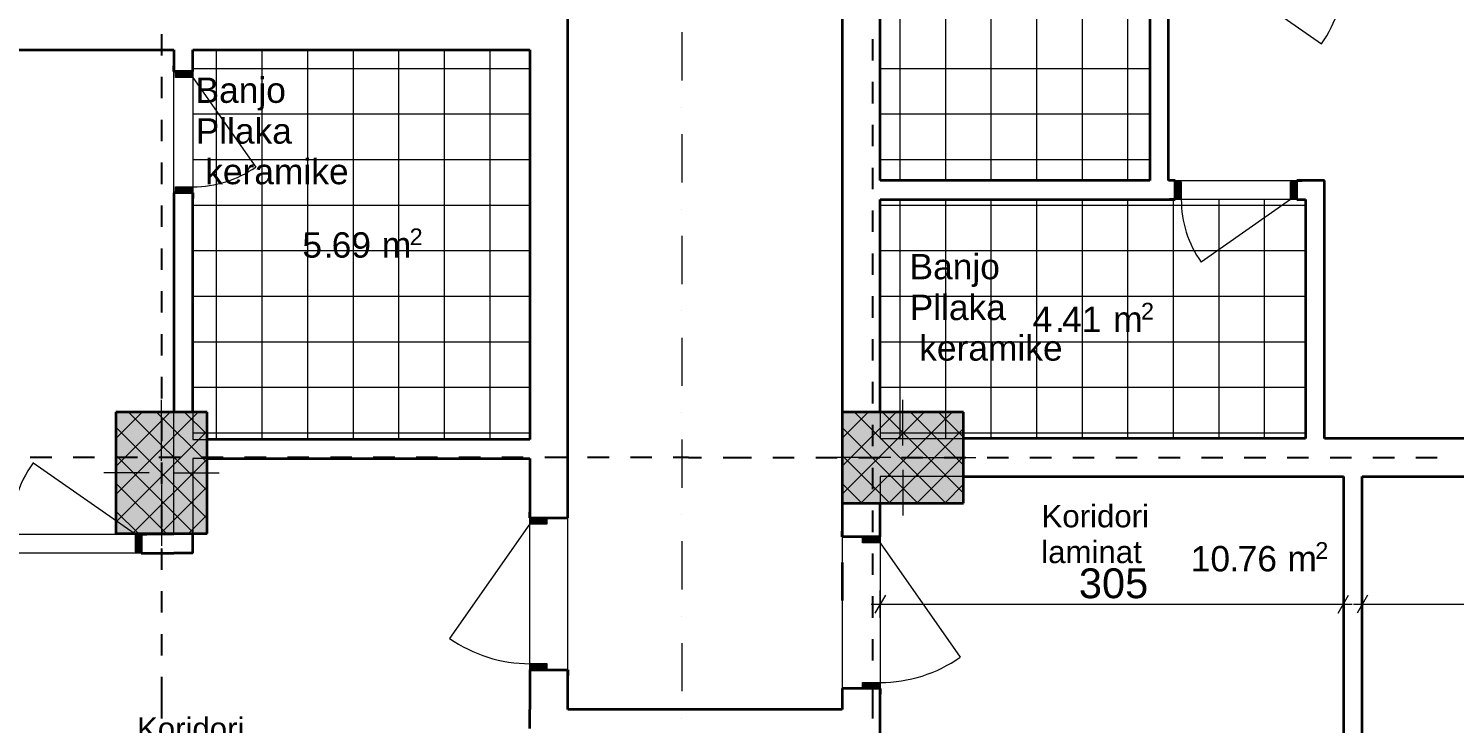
# Model space of a CAD drawing. Header units: centimetres. Extents: x -1402 to 3082, y -180 to 3169.
# Drawn here: x 811 to 1750, y 1354 to 1812 of the extents above; entities that cross this region are included whole.
import ezdxf

# ---------------------------------------------------------------- set-up
doc = ezdxf.new("R2010")
doc.units = ezdxf.units.CM
for name, color, linetype, true_color in [('PDF_Annotation - Text', 7, 'Continuous', 0xa80f02), ('PDF_Geometry', 7, 'Continuous', 0x999999), ('PDF_Marker - Section', 7, 'Continuous', 0x80c2ff), ('PDF_Structural - Shear', 7, 'Continuous', 0xdf0000), ('PDF_Text', 7, 'Continuous', 0xa80f02)]:
    doc.layers.add(name, color=color, linetype=linetype, true_color=true_color)
doc.layers.add('PDF_Dimensioning - General', color=7, linetype='Continuous')
doc.layers.add('PDF_Structural - Bearing', color=7, linetype='Continuous')
doc.styles.add('PDF Arial', font='arial.ttf')

msp = doc.modelspace()

# ---------------------------------------------------------------- linework, layer by layer
at = {"layer": 'PDF_Dimensioning - General', "lineweight": 13}
for points in [[(1374.96, 1438.85), (1368.03, 1426.84)], [(1371.49, 1423.84), (1371.49, 1441.85)], [(1673.18, 1426.84), (1680.11, 1438.85)], [(1676.65, 1423.84), (1676.65, 1441.85)], [(1692.61, 1438.85), (1685.69, 1426.84)], [(1689.15, 1423.84), (1689.15, 1441.85)], [(1365.62, 1432.85), (1371.49, 1432.85)], [(1371.49, 1432.85), (1676.65, 1432.85)], [(1676.65, 1432.85), (1682.52, 1432.85)], [(1683.28, 1432.85), (1689.15, 1432.85)], [(1689.15, 1432.85), (2171.92, 1432.85)]]:
    msp.add_lwpolyline(points, dxfattribs=at)
at = {"layer": 'PDF_Geometry', "color": 7, "lineweight": 13}
for points in [[(1165.75, 1363.49), (1165.75, 3115.78)], [(1346.49, 3115.78), (1346.49, 1363.49)], [(1371.49, 2058.8), (1371.49, 1712.02)], [(1549.08, 1712.02), (1549.08, 2058.8)], [(1561.59, 1848.03), (1561.59, 1712.02)], [(906.38, 1798.01), (460.03, 1798.01)], [(906.38, 1478.85), (906.38, 1798.01)], [(918.88, 1798.01), (918.88, 1541.38)], [(1140.74, 1798.01), (918.88, 1798.01)], [(1140.74, 1541.38), (1140.74, 1798.01)], [(1371.49, 1712.02), (1549.08, 1712.02)], [(1561.59, 1712.02), (1664.14, 1712.02)], [(1664.14, 1712.02), (1664.14, 1699.51)], [(1371.49, 1699.51), (1371.49, 1541.88)], [(1651.63, 1699.51), (1371.49, 1699.51)], [(1651.63, 1541.88), (1651.63, 1699.51)], [(1664.14, 1699.51), (1664.14, 1541.88)], [(918.88, 1541.38), (1140.74, 1541.38)], [(1371.49, 1541.88), (1651.63, 1541.88)], [(1664.14, 1541.88), (2171.92, 1541.88)], [(918.88, 1528.87), (918.88, 1466.34)], [(1140.74, 1528.87), (918.88, 1528.87)], [(1140.74, 1350.98), (1140.74, 1528.87)], [(1371.49, 1516.86), (1371.49, 1350.98)], [(1676.65, 1516.86), (1371.49, 1516.86)], [(1676.65, 903.57), (1676.65, 1516.86)], [(1689.15, 1516.86), (1689.15, 1217.22)], [(2171.92, 1516.86), (1689.15, 1516.86)], [(460.03, 1478.85), (906.38, 1478.85)], [(918.88, 1466.34), (772.68, 1466.34)], [(1346.49, 1363.49), (1165.75, 1363.49)]]:
    msp.add_lwpolyline(points, dxfattribs=at)
at = {"layer": 'PDF_Geometry', "lineweight": 13}
for points in [[(1384.69, 1712.02), (1384.69, 2058.8)], [(1414.7, 1712.02), (1414.7, 2058.8)], [(1444.72, 1712.02), (1444.72, 2058.8)], [(1474.73, 1712.02), (1474.73, 2058.8)], [(1504.75, 1712.02), (1504.75, 2058.8)], [(1534.76, 1712.02), (1534.76, 2058.8)], [(934.47, 1541.38), (934.47, 1798.01)], [(964.49, 1541.38), (964.49, 1798.01)], [(994.5, 1541.38), (994.5, 1798.01)], [(1024.52, 1541.38), (1024.52, 1798.01)], [(1054.53, 1541.38), (1054.53, 1798.01)], [(1084.54, 1541.38), (1084.54, 1798.01)], [(1114.56, 1541.38), (1114.56, 1798.01)], [(918.88, 1785.81), (1140.74, 1785.81)], [(1371.49, 1785.81), (1549.08, 1785.81)], [(918.88, 1755.8), (1140.74, 1755.8)], [(1371.49, 1755.8), (1549.08, 1755.8)], [(918.88, 1725.79), (1140.74, 1725.79)], [(1371.49, 1725.79), (1549.08, 1725.79)], [(918.88, 1695.77), (1140.74, 1695.77)], [(1371.49, 1695.77), (1651.63, 1695.77)], [(1384.69, 1541.88), (1384.69, 1699.51)], [(1414.7, 1541.88), (1414.7, 1699.51)], [(1444.72, 1541.88), (1444.72, 1699.51)], [(1474.73, 1541.88), (1474.73, 1699.51)], [(1504.75, 1541.88), (1504.75, 1699.51)], [(1534.76, 1541.88), (1534.76, 1699.51)], [(1564.78, 1541.88), (1564.78, 1699.51)], [(1594.79, 1541.88), (1594.79, 1699.51)], [(1624.8, 1541.88), (1624.8, 1699.51)], [(918.88, 1665.76), (1140.74, 1665.76)], [(1371.49, 1665.76), (1651.63, 1665.76)], [(918.88, 1635.74), (1140.74, 1635.74)], [(1371.49, 1635.74), (1651.63, 1635.74)], [(918.88, 1605.73), (1140.74, 1605.73)], [(1371.49, 1605.73), (1651.63, 1605.73)], [(918.88, 1575.71), (1140.74, 1575.71)], [(1371.49, 1575.71), (1651.63, 1575.71)], [(918.88, 1545.7), (1140.74, 1545.7)], [(1371.49, 1545.7), (1651.63, 1545.7)]]:
    msp.add_lwpolyline(points, dxfattribs=at)
at = {"layer": 'PDF_Marker - Section', "lineweight": 18}
for points in [[(1240.87, 1809.57), (1240.87, 1777.81)], [(1240.87, 1760.16), (1240.87, 1760.16)], [(1240.87, 1742.51), (1240.87, 1710.74)], [(1240.87, 1693.09), (1240.87, 1693.09)], [(1240.87, 1675.45), (1240.87, 1643.68)], [(1240.87, 1626.04), (1240.87, 1626.04)], [(1240.87, 1608.39), (1240.87, 1576.63)], [(1240.87, 1558.98), (1240.87, 1558.98)], [(1240.87, 1541.33), (1240.87, 1509.56)], [(1240.87, 1491.92), (1240.87, 1491.92)], [(1240.87, 1474.27), (1240.87, 1442.5)], [(1240.87, 1424.86), (1240.87, 1424.86)], [(1240.87, 1407.21), (1240.87, 1375.45)], [(1240.87, 1357.8), (1240.87, 1357.8)]]:
    msp.add_lwpolyline(points, dxfattribs=at)
at = {"layer": 'PDF_Structural - Bearing', "lineweight": 35}
for points in [[(1165.75, 1489.67), (1165.75, 2215.98)], [(1346.49, 2140.68), (1346.49, 1559.39)], [(1371.49, 1712.02), (1371.49, 2058.8)], [(1549.08, 1908.72), (1549.08, 1712.02)], [(1561.59, 1712.02), (1561.59, 1848.03)], [(460.03, 1798.01), (906.38, 1798.01)], [(906.38, 1798.01), (906.38, 1783.8)], [(918.88, 1798.01), (1140.74, 1798.01)], [(918.88, 1783.8), (918.88, 1798.01)], [(1140.74, 1798.01), (1140.74, 1541.38)], [(906.38, 1783.8), (906.38, 1787.51)], [(906.38, 1783.8), (906.38, 1787.51)], [(906.38, 1783.8), (906.38, 1787.51)], [(918.88, 1783.8), (918.88, 1787.51)], [(918.88, 1783.8), (918.88, 1787.51)], [(918.88, 1783.8), (918.88, 1787.51)], [(907.38, 1783.8), (906.38, 1783.8)], [(907.38, 1783.8), (906.38, 1783.8)], [(907.38, 1783.8), (906.38, 1783.8)], [(918.88, 1783.8), (907.38, 1783.8)], [(918.88, 1783.8), (907.38, 1783.8)], [(918.88, 1783.8), (907.38, 1783.8)], [(1549.08, 1712.02), (1371.49, 1712.02)], [(1565.88, 1712.02), (1561.59, 1712.02)], [(1565.88, 1712.02), (1562.18, 1712.02)], [(1565.88, 1712.02), (1562.18, 1712.02)], [(1565.88, 1712.02), (1562.18, 1712.02)], [(1565.88, 1711.02), (1565.88, 1712.02)], [(1565.88, 1711.02), (1565.88, 1712.02)], [(1565.88, 1711.02), (1565.88, 1712.02)], [(1565.88, 1699.51), (1565.88, 1711.02)], [(1565.88, 1699.51), (1565.88, 1711.02)], [(1565.88, 1699.51), (1565.88, 1711.02)], [(1645.92, 1712.02), (1649.62, 1712.02)], [(1645.92, 1711.02), (1645.92, 1712.02)], [(1664.14, 1712.02), (1645.92, 1712.02)], [(1645.92, 1711.02), (1645.92, 1712.02)], [(1645.92, 1711.02), (1645.92, 1712.02)], [(1645.92, 1712.02), (1649.62, 1712.02)], [(1645.92, 1712.02), (1649.62, 1712.02)], [(1645.92, 1699.51), (1645.92, 1711.02)], [(1645.92, 1699.51), (1645.92, 1711.02)], [(1645.92, 1699.51), (1645.92, 1711.02)], [(1664.14, 1699.51), (1664.14, 1712.02)], [(906.38, 1703.77), (906.38, 1700.06)], [(907.38, 1703.77), (906.38, 1703.77)], [(906.38, 1703.77), (906.38, 1559.39)], [(907.38, 1703.77), (906.38, 1703.77)], [(907.38, 1703.77), (906.38, 1703.77)], [(906.38, 1703.77), (906.38, 1700.06)], [(906.38, 1703.77), (906.38, 1700.06)], [(918.88, 1703.77), (907.38, 1703.77)], [(918.88, 1703.77), (907.38, 1703.77)], [(918.88, 1703.77), (907.38, 1703.77)], [(918.88, 1703.77), (918.88, 1700.06)], [(918.88, 1559.39), (918.88, 1703.77)], [(918.88, 1703.77), (918.88, 1700.06)], [(918.88, 1703.77), (918.88, 1700.06)], [(1371.49, 1559.39), (1371.49, 1699.51)], [(1371.49, 1699.51), (1565.88, 1699.51)], [(1565.88, 1699.51), (1562.18, 1699.51)], [(1565.88, 1699.51), (1562.18, 1699.51)], [(1565.88, 1699.51), (1562.18, 1699.51)], [(1645.92, 1699.51), (1649.62, 1699.51)], [(1645.92, 1699.51), (1651.63, 1699.51)], [(1645.92, 1699.51), (1649.62, 1699.51)], [(1645.92, 1699.51), (1649.62, 1699.51)], [(1651.63, 1699.51), (1651.63, 1541.88)], [(1664.14, 1541.88), (1664.14, 1699.51)], [(928.13, 1559.39), (868.1, 1559.39)], [(868.1, 1559.39), (868.1, 1479.34)], [(928.13, 1479.34), (928.13, 1559.39)], [(1426.52, 1559.39), (1346.49, 1559.39)], [(1346.49, 1559.39), (1346.49, 1499.36)], [(1426.52, 1499.36), (1426.52, 1559.39)], [(1140.74, 1541.38), (928.13, 1541.38)], [(1651.63, 1541.88), (1426.52, 1541.88)], [(1966.91, 1541.88), (1664.14, 1541.88)], [(928.13, 1528.87), (1140.74, 1528.87)], [(1140.74, 1528.87), (1140.74, 1489.67)], [(1426.52, 1516.86), (1676.65, 1516.86)], [(1676.65, 1516.86), (1676.65, 1337.99)], [(1689.15, 1337.99), (1689.15, 1516.86)], [(1689.15, 1516.86), (1966.91, 1516.86)], [(1346.49, 1499.36), (1346.49, 1477.29)], [(1346.49, 1499.36), (1426.52, 1499.36)], [(1371.49, 1477.29), (1371.49, 1499.36)], [(1140.74, 1489.67), (1140.74, 1493.37)], [(1140.74, 1489.67), (1140.74, 1493.37)], [(1140.74, 1489.67), (1140.74, 1493.37)], [(1140.74, 1489.67), (1152.25, 1489.67)], [(1140.74, 1489.67), (1152.25, 1489.67)], [(1140.74, 1489.67), (1152.25, 1489.67)], [(1152.25, 1489.67), (1165.75, 1489.67)], [(1152.25, 1489.67), (1165.75, 1489.67)], [(1152.25, 1489.67), (1165.75, 1489.67)], [(1165.75, 1489.67), (1165.75, 1493.37)], [(1165.75, 1489.67), (1165.75, 1493.37)], [(1165.75, 1489.67), (1165.75, 1493.37)], [(868.1, 1479.34), (928.13, 1479.34)], [(884.7, 1478.85), (888.41, 1478.85)], [(884.7, 1478.85), (884.7, 1467.34)], [(906.38, 1478.85), (884.7, 1478.85)], [(884.7, 1478.85), (884.7, 1467.34)], [(884.7, 1478.85), (884.7, 1467.34)], [(884.7, 1478.85), (888.41, 1478.85)], [(884.7, 1478.85), (888.41, 1478.85)], [(906.38, 1479.34), (906.38, 1478.85)], [(918.88, 1466.34), (918.88, 1479.34)], [(1346.49, 1477.29), (1346.49, 1480.99)], [(1346.49, 1477.29), (1346.49, 1480.99)], [(1346.49, 1477.29), (1346.49, 1480.99)], [(1359.99, 1477.29), (1346.49, 1477.29)], [(1359.99, 1477.29), (1346.49, 1477.29)], [(1359.99, 1477.29), (1346.49, 1477.29)], [(1371.49, 1477.29), (1359.99, 1477.29)], [(1371.49, 1477.29), (1359.99, 1477.29)], [(1371.49, 1477.29), (1359.99, 1477.29)], [(1371.49, 1477.29), (1371.49, 1480.99)], [(1371.49, 1477.29), (1371.49, 1480.99)], [(1371.49, 1477.29), (1371.49, 1480.99)], [(884.7, 1467.34), (884.7, 1466.34)], [(884.7, 1467.34), (884.7, 1466.34)], [(884.7, 1467.34), (884.7, 1466.34)], [(884.7, 1466.34), (888.41, 1466.34)], [(884.7, 1466.34), (906.38, 1466.34)], [(884.7, 1466.34), (888.41, 1466.34)], [(884.7, 1466.34), (888.41, 1466.34)], [(918.88, 1466.34), (906.38, 1466.34)], [(1346.49, 1460.34), (1346.49, 1435.34)], [(1140.74, 1389.62), (1140.74, 1385.91)], [(1140.74, 1389.62), (1152.25, 1389.62)], [(1140.74, 1389.62), (1140.74, 1363.49)], [(1140.74, 1389.62), (1152.25, 1389.62)], [(1140.74, 1389.62), (1152.25, 1389.62)], [(1140.74, 1389.62), (1140.74, 1385.91)], [(1140.74, 1389.62), (1140.74, 1385.91)], [(1152.25, 1389.62), (1165.75, 1389.62)], [(1152.25, 1389.62), (1165.75, 1389.62)], [(1152.25, 1389.62), (1165.75, 1389.62)], [(1165.75, 1389.62), (1165.75, 1385.91)], [(1165.75, 1363.49), (1165.75, 1389.62)], [(1165.75, 1389.62), (1165.75, 1385.91)], [(1165.75, 1389.62), (1165.75, 1385.91)], [(1346.49, 1377.24), (1346.49, 1373.54)], [(1359.99, 1377.24), (1346.49, 1377.24)], [(1346.49, 1377.24), (1346.49, 1363.49)], [(1359.99, 1377.24), (1346.49, 1377.24)], [(1359.99, 1377.24), (1346.49, 1377.24)], [(1346.49, 1377.24), (1346.49, 1373.54)], [(1346.49, 1377.24), (1346.49, 1373.54)], [(1371.49, 1377.24), (1359.99, 1377.24)], [(1371.49, 1377.24), (1359.99, 1377.24)], [(1371.49, 1377.24), (1359.99, 1377.24)], [(1371.49, 1377.24), (1371.49, 1373.54)], [(1371.49, 1338.47), (1371.49, 1377.24)], [(1371.49, 1377.24), (1371.49, 1373.54)], [(1371.49, 1377.24), (1371.49, 1373.54)], [(1140.74, 1350.98), (1140.74, 1363.49)], [(1346.49, 1363.49), (1165.75, 1363.49)]]:
    msp.add_lwpolyline(points, dxfattribs=at)
at = {"layer": 'PDF_Structural - Bearing', "color": 30, "lineweight": 18, "true_color": 0xff6600}
for points in [[(1595.06, 1849.03), (1662.26, 1801.97)], [(918.88, 1779.81), (960.2, 1720.8)], [(1641.92, 1699.51), (1582.91, 1658.2)], [(880.7, 1478.85), (813.5, 1525.9)], [(1140.74, 1485.66), (1087.94, 1410.27)], [(1371.49, 1473.29), (1424.29, 1397.89)]]:
    msp.add_lwpolyline(points, dxfattribs=at)
at = {"layer": 'PDF_Structural - Bearing', "color": 30, "lineweight": 20, "true_color": 0xff6600}
for points in [[(907.38, 1779.81), (907.38, 1783.8)], [(907.38, 1783.8), (918.88, 1783.8)], [(918.88, 1779.81), (907.38, 1779.81)], [(918.88, 1783.8), (918.88, 1779.81)], [(1565.88, 1711.02), (1569.88, 1711.02)], [(1565.88, 1699.51), (1565.88, 1711.02)], [(1569.88, 1711.02), (1569.88, 1699.51)], [(1641.92, 1699.51), (1641.92, 1711.02)], [(1641.92, 1711.02), (1645.92, 1711.02)], [(1645.92, 1711.02), (1645.92, 1699.51)], [(907.38, 1703.77), (907.38, 1707.77)], [(907.38, 1707.77), (918.88, 1707.77)], [(918.88, 1703.77), (907.38, 1703.77)], [(918.88, 1707.77), (918.88, 1703.77)], [(1569.88, 1699.51), (1565.88, 1699.51)], [(1645.92, 1699.51), (1641.92, 1699.51)], [(1140.74, 1489.67), (1140.74, 1485.66)], [(1152.25, 1489.67), (1140.74, 1489.67)], [(1140.74, 1485.66), (1152.25, 1485.66)], [(1152.25, 1485.66), (1152.25, 1489.67)], [(884.7, 1478.85), (880.7, 1478.85)], [(880.7, 1478.85), (880.7, 1467.34)], [(884.7, 1467.34), (884.7, 1478.85)], [(1359.99, 1473.29), (1359.99, 1477.29)], [(1359.99, 1477.29), (1371.49, 1477.29)], [(1371.49, 1477.29), (1371.49, 1473.29)], [(880.7, 1467.34), (884.7, 1467.34)], [(1371.49, 1473.29), (1359.99, 1473.29)], [(1152.25, 1393.62), (1140.74, 1393.62)], [(1140.74, 1393.62), (1140.74, 1389.62)], [(1152.25, 1389.62), (1152.25, 1393.62)], [(1140.74, 1389.62), (1152.25, 1389.62)], [(1359.99, 1377.24), (1359.99, 1381.24)], [(1359.99, 1381.24), (1371.49, 1381.24)], [(1371.49, 1381.24), (1371.49, 1377.24)], [(1371.49, 1377.24), (1359.99, 1377.24)]]:
    msp.add_lwpolyline(points, dxfattribs=at)
at = {"layer": 'PDF_Structural - Bearing', "lineweight": 13}
for points in [[(868.1, 1505.19), (922.3, 1559.39)], [(868.1, 1523.59), (903.91, 1559.39)], [(868.1, 1541.98), (885.51, 1559.39)], [(928.13, 1507.73), (876.48, 1559.39)], [(928.13, 1526.13), (894.88, 1559.39)], [(928.13, 1544.52), (913.27, 1559.39)], [(1346.49, 1505.34), (1400.54, 1559.39)], [(1346.49, 1523.73), (1382.14, 1559.39)], [(1346.49, 1542.12), (1363.74, 1559.39)], [(1414.75, 1499.36), (1354.72, 1559.39)], [(1358.9, 1499.36), (1418.93, 1559.39)], [(1426.52, 1505.97), (1373.12, 1559.39)], [(1426.52, 1524.37), (1391.51, 1559.39)], [(1426.52, 1542.76), (1409.9, 1559.39)], [(928.13, 1489.34), (868.1, 1549.37)], [(868.1, 1486.8), (928.13, 1546.83)], [(1396.35, 1499.36), (1346.49, 1549.23)], [(1377.29, 1499.36), (1426.52, 1548.59)], [(919.74, 1479.34), (868.1, 1530.97)], [(879.05, 1479.34), (928.13, 1528.44)], [(1377.96, 1499.36), (1346.49, 1530.83)], [(1395.69, 1499.36), (1426.52, 1530.19)], [(901.34, 1479.34), (868.1, 1512.58)], [(1359.57, 1499.36), (1346.49, 1512.44)], [(897.44, 1479.34), (928.13, 1510.04)], [(1414.08, 1499.36), (1426.52, 1511.8)], [(882.95, 1479.34), (868.1, 1494.19)], [(915.84, 1479.34), (928.13, 1491.64)]]:
    msp.add_lwpolyline(points, dxfattribs=at)
at = {"layer": 'PDF_Structural - Bearing', "color": 1, "lineweight": 0}
for points in [[(898.12, 1527.37), (898.12, 1567.39)], [(1386.5, 1537.37), (1386.5, 1567.39)], [(1378.5, 1529.37), (1338.48, 1529.37)], [(1386.5, 1529.37), (1386.5, 1529.37)], [(1394.51, 1529.37), (1434.52, 1529.37)], [(890.12, 1519.37), (860.1, 1519.37)], [(898.12, 1519.37), (898.12, 1519.37)], [(906.13, 1519.37), (936.14, 1519.37)], [(1386.5, 1521.36), (1386.5, 1491.35)], [(898.12, 1511.36), (898.12, 1471.34)]]:
    msp.add_lwpolyline(points, dxfattribs=at)
at = {"layer": 'PDF_Structural - Bearing', "color": 30, "lineweight": 18, "true_color": 0xff6600}
for centre, radius, start, end in [((1595.06, 1849.04), 82.04, 324.99773, 359.99682), ((918.9, 1779.78), 72.01, 269.99031, 305.00471), ((1641.93, 1699.52), 72.04, 180.00563, 214.99677), ((880.7, 1478.84), 82.03, 144.99496, 179.99899), ((1140.74, 1485.67), 92.04, 234.99981, 270.001), ((1371.5, 1473.29), 92.04, 269.99951, 305.00046)]:
    msp.add_arc(centre, radius, start, end, dxfattribs=at)
at = {"layer": 'PDF_Structural - Bearing', "color": 7, "true_color": 0xffffff, "transparency": 33554559}
for points in [[(918.88, 1783.8), (907.38, 1783.8), (918.88, 1779.81), (907.38, 1779.81)], [(1565.88, 1711.02), (1565.88, 1699.51), (1569.88, 1711.02), (1569.88, 1699.51)], [(1645.92, 1699.51), (1645.92, 1711.02), (1641.92, 1699.51), (1641.92, 1711.02)], [(907.38, 1703.77), (918.88, 1703.77), (907.38, 1707.77), (918.88, 1707.77)], [(928.13, 1559.39), (928.13, 1479.34), (868.1, 1559.39), (868.1, 1479.34)], [(1426.52, 1499.36), (1346.49, 1499.36), (1426.52, 1559.39), (1346.49, 1559.39)], [(1140.74, 1489.67), (1140.74, 1485.66), (1152.25, 1489.67), (1152.25, 1485.66)], [(884.7, 1478.85), (880.7, 1478.85), (884.7, 1467.34), (880.7, 1467.34)], [(1371.49, 1477.29), (1359.99, 1477.29), (1371.49, 1473.29), (1359.99, 1473.29)], [(1152.25, 1389.62), (1152.25, 1393.62), (1140.74, 1389.62), (1140.74, 1393.62)], [(1359.99, 1377.24), (1371.49, 1377.24), (1359.99, 1381.24), (1371.49, 1381.24)]]:
    msp.add_solid(points, dxfattribs=at)
at = {"layer": 'PDF_Structural - Shear', "lineweight": 25}
for points in [[(898.12, 1808.45), (898.12, 1794.33)], [(1366.49, 1805.09), (1366.49, 1790.98)], [(898.12, 1780.21), (898.12, 1766.09)], [(1366.49, 1776.86), (1366.49, 1762.74)], [(898.12, 1751.97), (898.12, 1737.86)], [(1366.49, 1748.62), (1366.49, 1734.5)], [(898.12, 1723.74), (898.12, 1709.62)], [(1366.49, 1720.38), (1366.49, 1706.26)], [(898.12, 1695.5), (898.12, 1681.38)], [(1366.49, 1692.15), (1366.49, 1678.03)], [(898.12, 1667.26), (898.12, 1653.15)], [(1366.49, 1663.91), (1366.49, 1649.8)], [(898.12, 1639.03), (898.12, 1624.91)], [(1366.49, 1635.68), (1366.49, 1621.56)], [(898.12, 1610.79), (898.12, 1596.68)], [(1366.49, 1607.44), (1366.49, 1593.33)], [(898.12, 1582.56), (898.12, 1568.44)], [(1366.49, 1579.21), (1366.49, 1565.09)], [(898.12, 1554.33), (898.12, 1540.21)], [(1366.49, 1550.97), (1366.49, 1536.85)], [(825.87, 1529.37), (811.75, 1529.37)], [(854.11, 1529.37), (839.99, 1529.37)], [(882.34, 1529.37), (868.22, 1529.37)], [(910.58, 1529.37), (896.46, 1529.37)], [(898.12, 1526.09), (898.12, 1511.97)], [(938.81, 1529.37), (924.69, 1529.37)], [(967.05, 1529.37), (952.93, 1529.37)], [(995.28, 1529.37), (981.16, 1529.37)], [(1023.52, 1529.37), (1009.4, 1529.37)], [(1051.76, 1529.37), (1037.64, 1529.37)], [(1079.99, 1529.37), (1065.87, 1529.37)], [(1108.23, 1529.37), (1094.11, 1529.37)], [(1136.46, 1529.37), (1122.34, 1529.37)], [(1164.7, 1529.37), (1150.58, 1529.37)], [(1192.93, 1529.37), (1178.81, 1529.37)], [(1221.17, 1529.37), (1207.05, 1529.37)], [(1245.28, 1529.37), (1235.29, 1529.37)], [(1245.28, 1529.37), (1253.94, 1529.37)], [(1245.28, 1529.37), (1245.28, 1529.37)], [(1245.28, 1529.37), (1245.28, 1529.37)], [(1268.06, 1529.37), (1276.72, 1529.37)], [(1276.72, 1529.37), (1276.72, 1529.37)], [(1276.72, 1529.37), (1276.72, 1529.37)], [(1276.72, 1529.37), (1286.71, 1529.37)], [(1300.83, 1529.37), (1314.95, 1529.37)], [(1329.07, 1529.37), (1343.18, 1529.37)], [(1357.3, 1529.37), (1371.42, 1529.37)], [(1366.49, 1522.73), (1366.49, 1508.62)], [(1385.54, 1529.37), (1399.65, 1529.37)], [(1413.77, 1529.37), (1427.89, 1529.37)], [(1442.01, 1529.37), (1456.13, 1529.37)], [(1470.24, 1529.37), (1484.36, 1529.37)], [(1498.48, 1529.37), (1512.6, 1529.37)], [(1526.72, 1529.37), (1540.84, 1529.37)], [(1554.95, 1529.37), (1569.07, 1529.37)], [(1583.19, 1529.37), (1597.3, 1529.37)], [(1611.42, 1529.37), (1625.54, 1529.37)], [(1639.66, 1529.37), (1653.77, 1529.37)], [(1667.89, 1529.37), (1682.01, 1529.37)], [(1696.13, 1529.37), (1710.25, 1529.37)], [(1724.37, 1529.37), (1738.49, 1529.37)], [(898.12, 1497.85), (898.12, 1483.73)], [(1366.49, 1494.5), (1366.49, 1480.38)], [(898.12, 1469.61), (898.12, 1455.5)], [(1366.49, 1466.26), (1366.49, 1452.14)], [(898.12, 1441.38), (898.12, 1427.26)], [(1366.49, 1438.03), (1366.49, 1423.91)], [(898.12, 1413.14), (898.12, 1399.03)], [(1366.49, 1409.79), (1366.49, 1395.68)], [(898.12, 1384.91), (898.12, 1367.47)], [(1366.49, 1381.56), (1366.49, 1367.47)], [(898.12, 1367.47), (898.12, 1367.47)], [(898.12, 1367.47), (898.12, 1367.47)], [(898.12, 1367.47), (898.12, 1357.48)], [(1366.49, 1367.47), (1366.49, 1357.48)]]:
    msp.add_lwpolyline(points, dxfattribs=at)

# ---------------------------------------------------------------- texts
at = {"layer": 'PDF_Annotation - Text', "attachment_point": 7, "style": 'PDF Arial'}
for s, insert, char_height in [('\\W0.997649;Banjo', (920.58, 1758.07), 16.6968), ('\\W0.997574;Pllaka', (920.67, 1735.98), 16.6968), ('\\W0.998750;keramike', (926.94, 1709.25), 16.6968), ('\\W0.997649;Banjo', (1390.9, 1641.85), 16.6968), ('\\W0.997574;Pllaka', (1390.99, 1619.76), 16.6968), ('\\W0.998750;keramike', (1397.26, 1593.03), 16.6968), ('\\W0.997507;Koridori', (1477.88, 1483.26), 14.7325), ('\\W0.998184;laminat', (1477.67, 1459.67), 14.7325), ('\\W0.997507;Koridori', (882.03, 1343.29), 14.7325)]:
    msp.add_mtext(s, dxfattribs=dict(at, insert=insert, char_height=char_height))
at = {"layer": 'PDF_Dimensioning - General', "insert": (1502.43, 1436.49), "char_height": 19.6434, "attachment_point": 7, "style": 'PDF Arial'}
msp.add_mtext('\\W0.998519;305', dxfattribs=at)
at = {"layer": 'PDF_Text', "attachment_point": 7, "style": 'PDF Arial'}
for s, insert, char_height in [('\\W1.002584;5', (990.9, 1660.9), 16.6968), ('\\W0.998176;69', (1010.25, 1660.9), 16.6968), ('\\W1.000269;m', (1043.24, 1661.19), 16.6968), ('\\W1.001521;2', (1061.61, 1669.35), 11.0199), ('\\W0.996394;.', (1004.94, 1661.19), 16.6968), ('\\W1.000981;4', (1471.98, 1612.19), 16.6968), ('\\W0.998494;41', (1491.42, 1612.19), 16.6968), ('\\W1.000269;m', (1524.99, 1612.19), 16.6968), ('\\W1.001521;2', (1543.36, 1620.35), 11.0199), ('\\W0.996394;.', (1486.7, 1612.19), 16.6968), ('\\W0.999257;10', (1576.12, 1454.22), 16.6968), ('\\W0.997655;76', (1607.04, 1454.22), 16.6968), ('\\W1.000269;m', (1639.81, 1454.51), 16.6968), ('\\W1.001521;2', (1658.18, 1462.67), 11.0199), ('\\W0.996394;.', (1601.52, 1454.51), 16.6968)]:
    msp.add_mtext(s, dxfattribs=dict(at, insert=insert, char_height=char_height))

doc.saveas('drawing.dxf')
